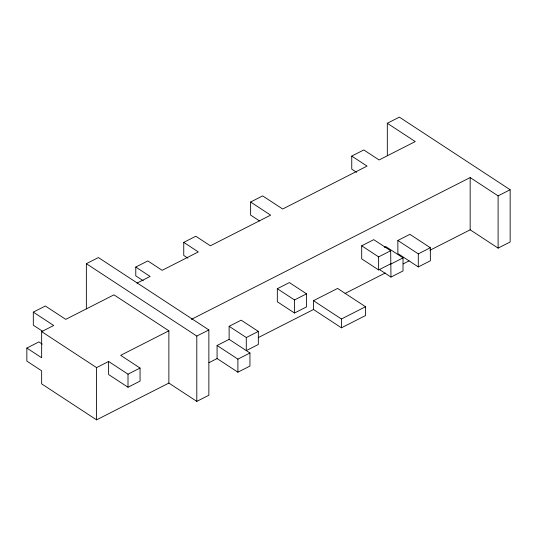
<?xml version="1.0" encoding="UTF-8"?>
<svg xmlns="http://www.w3.org/2000/svg" width="537" height="537" viewBox="0 0 537 537"><rect width="100%" height="100%" fill="white"/><g stroke="black" fill="none" stroke-linecap="round" stroke-linejoin="round"><path stroke-width="0.81" d="M86.356 308.909L86.356 263.687L98.405 257.559L208.859 329.933L208.859 395.252L196.804 401.381L168.873 383.076L168.873 330.819L113.958 294.84L65.756 319.361L45.363 306.003L33.314 312.131L33.314 325.194L42.826 331.43M387.318 155.623L387.318 123.268L399.374 117.14L510.15 189.736L510.15 241.986L498.101 248.121L470.164 229.816L470.164 177.559L191.387 319.367M259.593 220.969L250.618 215.089L250.618 202.026L262.667 195.898L282.684 209.014L367.046 166.101L351.755 156.079L363.804 149.951L379.095 159.966L415.255 141.573L387.318 123.268M187.91 258.169L183.748 255.437L183.748 242.375L195.797 236.246L210.376 245.792L270.635 215.142L250.618 202.026M143.285 280.791L135.78 275.87L135.78 267.05L147.829 260.922L162.167 270.319L198.321 251.927L183.748 242.375M42.269 344.123L38.899 341.921L26.85 348.05L41.651 357.749L41.651 331.624L53.7 325.489L33.314 312.131M136.969 283.133L150.118 276.448L135.78 267.05M41.651 331.624L96.559 367.603L108.615 361.475L128.007 374.182L128.007 387.244L140.056 381.116L140.056 368.053L120.664 355.34L168.873 330.819M277.334 288.711L289.389 282.576L306.546 293.826L306.546 306.889L294.498 313.017L277.334 301.774L277.334 288.711L294.498 299.955L294.498 313.017M390.674 263.821L378.625 269.95L361.696 258.861L361.696 245.798L373.752 239.663L390.674 250.759L390.97 277.079L403.019 270.95L403.019 257.881L385.801 246.597L384.385 247.322M86.356 263.687L196.804 336.061L208.859 329.933M128.007 374.182L140.056 368.053M229.131 326.295L241.18 320.166L258.344 331.41L258.344 344.472L246.288 350.607L246.288 337.538L229.131 326.295L229.131 339.357L249.947 353.004L249.947 366.066L237.898 372.195L217.076 358.555L217.076 345.492L229.131 339.357M397.857 240.469L409.906 234.34L430.352 247.738L430.352 260.801L418.296 266.929L397.857 253.531L397.857 240.469L418.296 253.867L418.296 266.929M470.164 177.559L498.101 195.864L510.15 189.736M361.696 245.798L378.625 256.887L390.674 250.759M294.498 299.955L306.546 293.826M313.494 300.693L337.592 288.429L365.529 306.734L365.529 315.555L341.425 327.818L313.494 309.513L313.494 300.693L341.425 318.998L341.425 327.818M246.288 337.538L258.344 331.41M390.97 264.016L403.019 257.881M418.296 253.867L430.352 247.738M26.85 348.05L26.85 361.112L41.651 370.812L41.651 383.874L96.559 419.86L168.873 383.076M208.96 362.683L217.076 358.555M258.243 337.612L313.494 309.513M345.043 293.464L385.257 273.004M403.133 263.909L409.093 260.881M429.949 250.269L470.164 229.816M217.076 345.492L237.898 359.132L249.947 353.004M341.425 318.998L365.529 306.734M356.622 172.33L351.755 169.142L351.755 156.079M379.263 269.406L390.97 277.079M128.007 387.244L108.615 374.537L108.615 361.475M498.101 195.864L498.101 248.121M378.625 256.887L378.625 269.95M237.898 359.132L237.898 372.195M196.804 336.061L196.804 401.381M96.559 367.603L96.559 419.86"/></g></svg>
